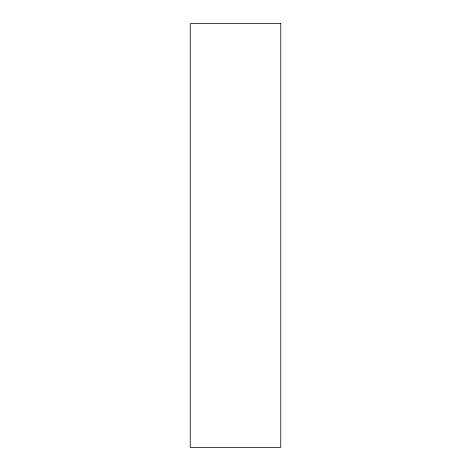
<?xml version="1.0" encoding="UTF-8"?>
<svg xmlns="http://www.w3.org/2000/svg" width="471" height="471" viewBox="0 0 471 471"><rect width="100%" height="100%" fill="white"/><g stroke="black" fill="none" stroke-linecap="round" stroke-linejoin="round"><path stroke-width="0.71" d="M280.763 23.55L190.237 23.55L190.237 447.45L280.763 447.45L280.763 23.55"/></g></svg>
